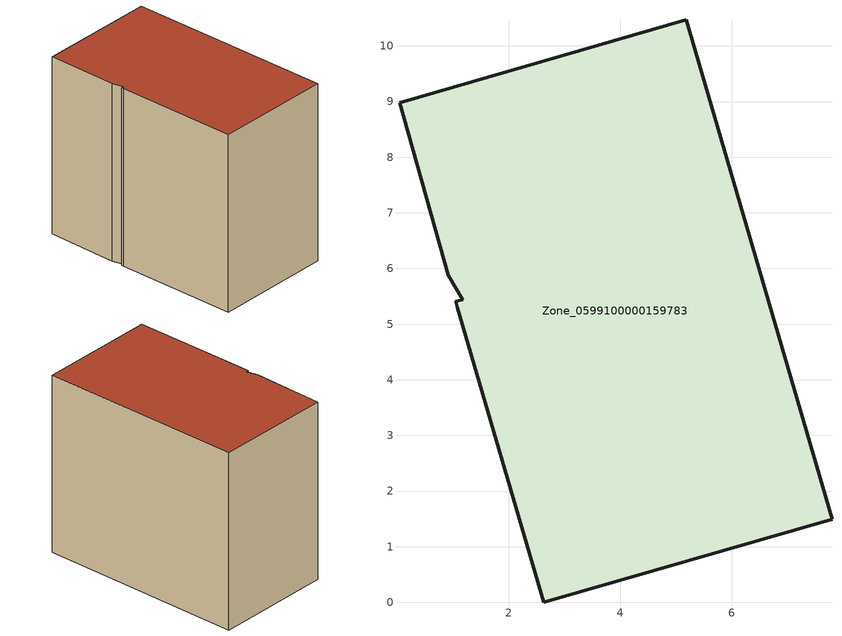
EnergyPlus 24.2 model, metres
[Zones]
Zone_0599100000159783
 floor ground (C_G): 1.07,5.31 1.04,5.41 1.17,5.44 0.91,5.88 0.03,8.98 5.19,10.47 7.8,1.5 2.62,0 z0
 wall outside (C_F): 7.8,1.5 5.19,10.47 0.03,8.98 0.91,5.88 1.17,5.44 1.04,5.41 1.07,5.31 2.62,0 7.8,1.5 z0:8.16
 roof outside (C_R): 1.04,5.41 1.07,5.31 2.62,0 7.8,1.5 5.19,10.47 0.03,8.98 0.91,5.88 1.17,5.44 z8.16
[BUILDING]
Pand.0599100000159783: North Axis=0; Terrain=City; Loads Convergence Tolerance Value=0.04; Temperature Convergence Tolerance Value=0.4; Solar Distribution=FullExterior; Maximum Number of Warmup Days=25; Minimum Number of Warmup Days=1
[Site:Location]
Rotterdam.The.Hague.AP_ZH_NLD Design_Conditions: Latitude=51.96; Longitude=4.45; Time Zone=1; Elevation=-4.5
[SITE:GROUNDTEMPERATURE:BUILDINGSURFACE]
18, 18, 18, 18, 18, 18, 18, 18, 18, 18, 18, 18
[MATERIAL] Thermal Absorptance=0.9; Solar Absorptance=0.7; Visible Absorptance=0.7
Name | Roughness | Thickness | Conductivity | Density | Specific Heat
G.TC.1975-1991 | MediumSmooth | 0.15 | 0.288461 | 540 | 1210
F.TC.1975-1991 | Rough | 0.3 | 0.230769 | 1920 | 840
R.TC.1975-1991 | MediumRough | 0.2 | 0.153846 | 1500 | 1000
[CONSTRUCTION]
C_G: G.TC.1975-1991
C_F: F.TC.1975-1991
C_R: R.TC.1975-1991
[ZONE]
Zone_0599100000159783: Type=1; Multiplier=1; Ceiling Height=Autocalculate; Volume=Autocalculate; Floor Area=autocalculate; Part of Total Floor Area=Yes
[ZONEINFILTRATION:DESIGNFLOWRATE]
Infil_Zone_0599100000159783: Zone or ZoneList or Space or SpaceList=Zone_0599100000159783; Schedule=AlwaysOn; Design Flow Rate Calculation Method=Flow/Area; Flow Rate per Floor Area=0.003; Constant Term Coefficient=1; Temperature Term Coefficient=0; Velocity Term Coefficient=0; Velocity Squared Term Coefficient=0
[HVACTEMPLATE:ZONE:IDEALLOADSAIRSYSTEM]
Zone_0599100000159783: Maximum Heating Supply Air Temperature=50; Minimum Cooling Supply Air Temperature=13; Maximum Heating Supply Air Humidity Ratio=0.0156; Minimum Cooling Supply Air Humidity Ratio=0.0077; Heating Limit=NoLimit; Cooling Limit=NoLimit; Dehumidification Control Type=ConstantSensibleHeatRatio; Cooling Sensible Heat Ratio=0.7; Dehumidification Setpoint=60; Humidification Control Type=None; Humidification Setpoint=30; Outdoor Air Method=None; Outdoor Air Flow Rate per Person=0.00944; Outdoor Air Flow Rate per Zone Floor Area=0; Outdoor Air Flow Rate per Zone=0; Demand Controlled Ventilation Type=None; Outdoor Air Economizer Type=NoEconomizer; Heat Recovery Type=None; Sensible Heat Recovery Effectiveness=0.7; Latent Heat Recovery Effectiveness=0.65
[ZONECONTROL:THERMOSTAT]
ThermostatControl_Zone_0599100000159783: Zone or ZoneList=Zone_0599100000159783; Control Type Schedule=DualSetpointControlType; Control 1=Thermostat_Zone_0599100000159783; Temperature Difference Between Cutout And Setpoint=0
[THERMOSTATSETPOINT:DUALSETPOINT]
Thermostat_Zone_0599100000159783: Heating Setpoint Temperature Schedule=HeatingSetpoint_Zone_0599100000159783; Cooling Setpoint Temperature Schedule=CoolingSetpoint_Zone_0599100000159783
[SCHEDULE:COMPACT]
HeatingSetpoint_Zone_0599100000159783: Through: 12/31, For: AllDays, Until: 24:00, 21
CoolingSetpoint_Zone_0599100000159783: Through: 12/31, For: AllDays, Until: 24:00, 24
DualSetpointControlType: Through: 12/31, For: AllDays, Until: 24:00, 4
AlwaysOn: Through: 12/31, For: AllDays, Until: 24:00, 1
